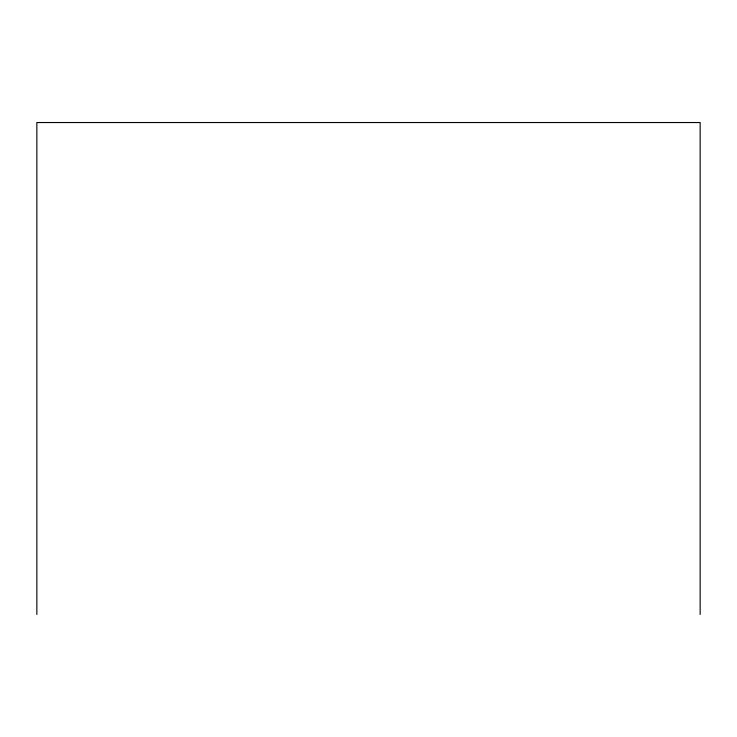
<?xml version="1.0" encoding="UTF-8"?>
<svg xmlns="http://www.w3.org/2000/svg" width="737" height="737" viewBox="0 0 737 737"><rect width="100%" height="100%" fill="white"/><g stroke="black" fill="none" stroke-linecap="round" stroke-linejoin="round"><path stroke-width="1.11" d="M700.15 614.465L700.15 122.535L36.85 122.535L36.85 614.465"/></g></svg>
